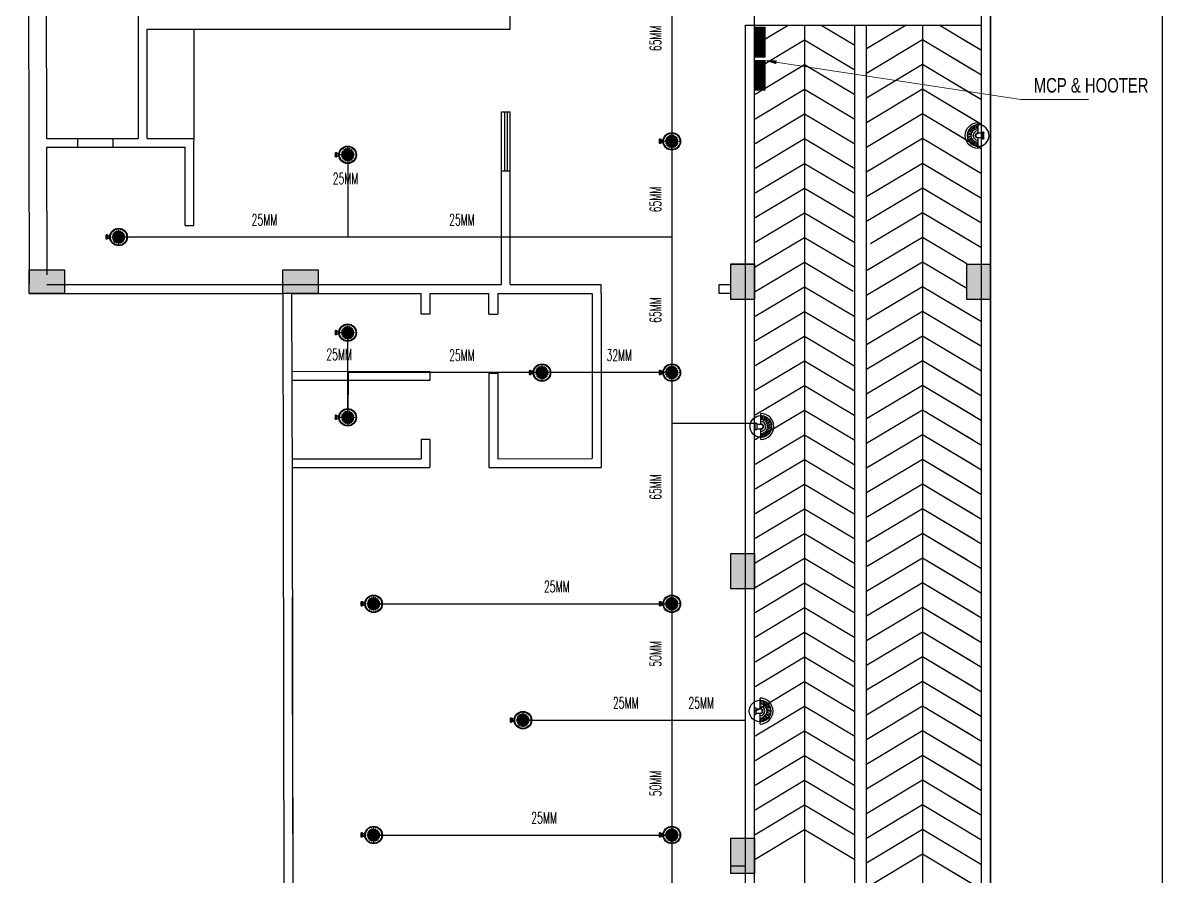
# Model space of a CAD drawing. Header units: inches. Extents: x 1162 to 4924, y 863 to 3182.
# Drawn here: x 3627 to 4206, y 1288 to 1722 of the extents above; entities that cross this region are included whole.
import ezdxf

# ---------------------------------------------------------------- set-up
doc = ezdxf.new("R2010")
doc.units = ezdxf.units.IN
doc.header["$MEASUREMENT"] = 0
doc.linetypes.add('CENTER', pattern=[2, 1.25, -0.25, 0.25, -0.25])
for name, color, linetype in [('01-MF-Aparment-gr$0$SPRN-CLHD-TYP3', 160, 'Continuous'), ('6', 7, 'Continuous'), ('DIM', 5, 'Continuous'), ('FATTN', 241, 'Continuous'), ('FITTING-FF-VISION', 1, 'Continuous'), ('SPR-3', 2, 'Continuous')]:
    doc.layers.add(name, color=color, linetype=linetype)
doc.layers.add('FIRE PIPE 100 MM', color=10, linetype='Continuous', lineweight=30)
doc.layers.add('FIRE PIPE 32 MM', color=10, linetype='Continuous', lineweight=20)
doc.styles.add('Style-Arial', font='times.ttf')
doc.styles.add('style3', font='swisscl.ttf', dxfattribs={"height": 18})
doc.styles.add('TXT2', font='romans.shx', dxfattribs={"width": 0.75, "height": 200})
doc.dimstyles.new('MUKESH', dxfattribs={"dimtxt": 9, "dimasz": 6, "dimexe": 1, "dimexo": 1, "dimgap": 0.5, "dimtad": 0, "dimdec": 1, "dimzin": 0, "dimdsep": 46, "dimlunit": 4, "dimtxsty": 'Style-Arial', "dimblk": 'ARCHTICK', "dimcen": 0.09, "dimclrd": 256, "dimclre": 256, "dimclrt": 256, "dimadec": 1, "dimazin": 0, "dimtfac": 1, "dimtdec": 1, "dimtofl": 0, "dimtmove": 0, "dimatfit": 3, "dimfxl": 1, "dimtolj": 1, "dimtzin": 0, "dimlwd": -1, "dimlwe": 0, "dimarcsym": 0})
pattern_1 = [(315, (328963.20896, -1043814.6773), (0.088388347648, 0.088388347648), [])]

# ---------------------------------------------------------------- blocks, each defined once
blk = doc.blocks.new('GR')
at = {"lineweight": -2, "ltscale": 0.5}
h = blk.add_hatch(color=6, dxfattribs=at)
h.dxf.hatch_style = 1
h.paths.add_polyline_path([(-1050497.77, -333845.79), (-1050497.77, -333863.79), (-1050509.77, -333863.79), (-1050509.77, -333845.79)])
h = blk.add_hatch(color=6, dxfattribs=at)
h.dxf.hatch_style = 1
h.paths.add_polyline_path([(-1050377.77, -333845.81), (-1050377.77, -333863.81), (-1050389.77, -333863.81), (-1050389.77, -333845.81)])
h = blk.add_hatch(color=6, dxfattribs=at)
h.dxf.hatch_style = 1
h.paths.add_polyline_path([(-1050866.6, -333848.8), (-1050848.6, -333848.8), (-1050848.6, -333860.8), (-1050866.6, -333860.8)])
h = blk.add_hatch(color=6, dxfattribs=at)
h.dxf.hatch_style = 1
h.paths.add_polyline_path([(-1050737.6, -333848.79), (-1050719.6, -333848.79), (-1050719.6, -333860.79), (-1050737.6, -333860.79)])
at = {"color": 6, "lineweight": -2, "ltscale": 0.5, "elevation": -0.01}
for points in [[(-1050497.77, -333845.79), (-1050497.77, -333863.79), (-1050509.77, -333863.79), (-1050509.77, -333845.79)], [(-1050377.77, -333845.81), (-1050377.77, -333863.81), (-1050389.77, -333863.81), (-1050389.77, -333845.81)], [(-1050866.6, -333848.8), (-1050848.6, -333848.8), (-1050848.6, -333860.8), (-1050866.6, -333860.8)], [(-1050737.6, -333848.79), (-1050719.6, -333848.79), (-1050719.6, -333860.79), (-1050737.6, -333860.79)]]:
    blk.add_lwpolyline(points, close=True, dxfattribs=at)
blk = doc.blocks.new('WEWEQEWEE')
at = {"layer": 'FATTN', "color": 1}
for p, q in [((-232117, 57486, 0), (-232120, 57480, 0)), ((-232120, 57475, 0), (-232120, 57480, 0)), ((-232120, 57480, 0), (-232110, 57480, 0)), ((-232120, 57475, 0), (-232120, 57470, 0)), ((-232117, 57464, 0), (-232120, 57470, 0)), ((-232110, 57470, 0), (-232120, 57470, 0)), ((-232076, 57486, 0), (-232117, 57486, 0)), ((-232117, 57464, 0), (-232076, 57464, 0)), ((-232110, 57486, 0), (-232110, 57464, 0)), ((-232110, 57483, 0), (-232105, 57483, 0)), ((-232110, 57467, 0), (-232105, 57467, 0)), ((-232105, 57486, 0), (-232105, 57464, 0)), ((-232088, 57486, 0), (-232088, 57464, 0)), ((-232083, 57483, 0), (-232088, 57483, 0)), ((-232083, 57467, 0), (-232088, 57467, 0)), ((-232083, 57486, 0), (-232083, 57464, 0)), ((-232074, 57480, 0), (-232083, 57480, 0)), ((-232083, 57470, 0), (-232074, 57470, 0)), ((-232076, 57486, 0), (-232074, 57480, 0)), ((-232076, 57464, 0), (-232074, 57470, 0)), ((-232074, 57475, 0), (-232074, 57480, 0)), ((-232074, 57475, 0), (-232074, 57470, 0))]:
    blk.add_line(p, q, dxfattribs=at)
at = {"layer": 'FATTN', "color": 8, "linetype": 'CENTER'}
for p, q in [((-232111, 57480, 0), (-232111, 57480, 0)), ((-232111, 57470, 0), (-232111, 57480, 0)), ((-232111, 57470, 0), (-232111, 57470, 0)), ((-232110, 57478, 0), (-232110, 57472, 0)), ((-232105, 57477, 0), (-232088, 57477, 0)), ((-232105, 57477, 0), (-232088, 57477, 0)), ((-232105, 57473, 0), (-232088, 57473, 0)), ((-232105, 57473, 0), (-232088, 57473, 0)), ((-232093, 57473, 0), (-232093, 57477, 0)), ((-232093, 57475, 0), (-232092, 57477, 0)), ((-232092, 57473, 0), (-232091, 57477, 0)), ((-232091, 57473, 0), (-232090, 57477, 0)), ((-232090, 57473, 0), (-232089, 57477, 0)), ((-232089, 57473, 0), (-232088, 57475, 0)), ((-232080, 57479, 0), (-232083, 57479, 0)), ((-232083, 57478, 0), (-232083, 57477, 0)), ((-232083, 57477, 0), (-232083, 57473, 0)), ((-232080, 57477, 0), (-232083, 57477, 0)), ((-232080, 57473, 0), (-232083, 57473, 0)), ((-232083, 57473, 0), (-232083, 57472, 0)), ((-232083, 57471, 0), (-232080, 57471, 0)), ((-232080, 57472, 0), (-232080, 57478, 0)), ((-232080, 57473, 0), (-232079, 57477, 0)), ((-232080, 57477, 0), (-232076, 57477, 0)), ((-232080, 57477, 0), (-232075, 57477, 0)), ((-232080, 57473, 0), (-232075, 57473, 0)), ((-232080, 57473, 0), (-232076, 57473, 0)), ((-232079, 57473, 0), (-232078, 57477, 0)), ((-232077, 57473, 0), (-232077, 57477, 0)), ((-232076, 57477, 0), (-232076, 57473, 0)), ((-232075, 57477, 0), (-232076, 57477, 0)), ((-232076, 57473, 0), (-232076, 57475, 0)), ((-232076, 57473, 0), (-232075, 57473, 0)), ((-232075, 57473, 0), (-232075, 57477, 0))]:
    blk.add_line(p, q, dxfattribs=at)
for centre, radius, start, end in [((-232106, 57475, 0), 7.42, 141.555, 218.4448), ((-232110, 57478, 0), 0.192, 179.9999, 269.9999), ((-232110, 57472, 0), 0.192, 89.9999, 179.9999), ((-232105, 57477, 0), 0.942, 359.9999, 89.9999), ((-232105, 57473, 0), 0.942, 269.9999, 359.9999), ((-232088, 57477, 0), 0.942, 89.9999, 179.9999), ((-232088, 57473, 0), 0.942, 179.9999, 269.9999), ((-232082, 57478, 0), 1.37, 138.7698, 221.2301), ((-232075, 57475, 0), 7.71, 162.9384, 197.0615), ((-232082, 57472, 0), 1.37, 138.7698, 221.2301), ((-232081, 57478, 0), 1.37, 318.7698, 41.2301), ((-232087, 57475, 0), 7.71, 342.9384, 17.0615), ((-232081, 57472, 0), 1.37, 318.7698, 41.2301)]:
    blk.add_arc(centre, radius, start, end, dxfattribs=at)
blk = doc.blocks.new('rerrtrrttrrrte')
at = {"layer": 'FITTING-FF-VISION', "ltscale": 5}
h = blk.add_hatch(color=2, dxfattribs=at)
edge = h.paths.add_edge_path()
edge.add_line((-57394, 147360), (-57375, 147365))
edge.add_ellipse((-57444, 147348), major_axis=(-50.2, 50.2), ratio=1, start_angle=238.3066, end_angle=247.6934)
edge.add_line((-57379, 147376), (-57397, 147368))
edge.add_ellipse((-57444, 147348), major_axis=(-36.3, 36.3), ratio=1, start_angle=247.6934, end_angle=256.3066)
edge.add_line((-57400, 147375), (-57383, 147385))
edge.add_ellipse((-57444, 147348), major_axis=(-50.2, 50.2), ratio=1, start_angle=256.3066, end_angle=265.6934)
edge.add_line((-57390, 147395), (-57405, 147382))
edge.add_ellipse((-57444, 147348), major_axis=(-36.3, 36.3), ratio=1, start_angle=265.6934, end_angle=274.3066)
edge.add_line((-57411, 147387), (-57398, 147402))
edge.add_ellipse((-57444, 147348), major_axis=(50.2, 50.2), ratio=1, start_angle=4.3066, end_angle=13.6934)
edge.add_line((-57407, 147409), (-57417, 147392))
edge.add_ellipse((-57444, 147348), major_axis=(36.3, 36.3), ratio=1, start_angle=13.6934, end_angle=22.3066)
edge.add_line((-57424, 147396), (-57417, 147414))
edge.add_ellipse((-57444, 147348), major_axis=(-50.2, 50.2), ratio=1, start_angle=-67.6934, end_angle=-58.3066)
edge.add_line((-57428, 147417), (-57432, 147398))
edge.add_ellipse((-57444, 147348), major_axis=(36.3, 36.3), ratio=1, start_angle=31.6934, end_angle=40.3066)
edge.add_line((-57440, 147400), (-57438, 147419))
edge.add_ellipse((-57444, 147348), major_axis=(50.2, 50.2), ratio=1, start_angle=40.3066, end_angle=49.6934)
edge.add_line((-57450, 147419), (-57448, 147400))
edge.add_ellipse((-57444, 147348), major_axis=(-36.3, 36.3), ratio=1, start_angle=-40.3066, end_angle=-31.6934)
edge.add_line((-57456, 147398), (-57460, 147417))
edge.add_ellipse((-57444, 147348), major_axis=(50.2, 50.2), ratio=1, start_angle=58.3066, end_angle=67.6934)
edge.add_line((-57472, 147414), (-57464, 147396))
edge.add_ellipse((-57444, 147348), major_axis=(-36.3, 36.3), ratio=1, start_angle=-22.3066, end_angle=-13.6934)
edge.add_line((-57471, 147392), (-57481, 147409))
edge.add_ellipse((-57444, 147348), major_axis=(-50.2, 50.2), ratio=1, start_angle=-13.6934, end_angle=-4.3066)
edge.add_line((-57490, 147402), (-57478, 147387))
edge.add_ellipse((-57444, 147348), major_axis=(-36.3, 36.3), ratio=1, start_angle=-4.3066, end_angle=4.3066)
edge.add_line((-57483, 147382), (-57498, 147395))
edge.add_ellipse((-57444, 147348), major_axis=(-50.2, 50.2), ratio=1, start_angle=4.3066, end_angle=13.6934)
edge.add_line((-57505, 147385), (-57488, 147375))
edge.add_ellipse((-57444, 147348), major_axis=(-36.3, 36.3), ratio=1, start_angle=13.6934, end_angle=22.3066)
edge.add_line((-57491, 147368), (-57510, 147376))
edge.add_ellipse((-57444, 147348), major_axis=(-50.2, 50.2), ratio=1, start_angle=22.3066, end_angle=31.6934)
edge.add_line((-57513, 147365), (-57494, 147360))
edge.add_ellipse((-57444, 147348), major_axis=(36.3, 36.3), ratio=1, start_angle=121.6934, end_angle=130.3066)
edge.add_line((-57495, 147353), (-57515, 147354))
edge.add_ellipse((-57444, 147348), major_axis=(50.2, 50.2), ratio=1, start_angle=130.3066, end_angle=135)
edge.add_ellipse((-57444, 147348), major_axis=(50.2, 50.2), ratio=1, start_angle=135, end_angle=139.6934)
edge.add_line((-57515, 147343), (-57495, 147344))
edge.add_ellipse((-57444, 147348), major_axis=(-36.3, 36.3), ratio=1, start_angle=49.6934, end_angle=58.3066)
edge.add_line((-57494, 147337), (-57513, 147332))
edge.add_ellipse((-57444, 147348), major_axis=(50.2, 50.2), ratio=1, start_angle=148.3066, end_angle=157.6934)
edge.add_line((-57510, 147321), (-57491, 147329))
edge.add_ellipse((-57444, 147348), major_axis=(36.3, 36.3), ratio=1, start_angle=157.6934, end_angle=166.3066)
edge.add_line((-57488, 147322), (-57505, 147311))
edge.add_ellipse((-57444, 147348), major_axis=(50.2, 50.2), ratio=1, start_angle=166.3066, end_angle=175.6934)
edge.add_line((-57498, 147302), (-57483, 147315))
edge.add_ellipse((-57444, 147348), major_axis=(36.3, 36.3), ratio=1, start_angle=175.6934, end_angle=184.3066)
edge.add_line((-57478, 147309), (-57490, 147294))
edge.add_ellipse((-57444, 147348), major_axis=(50.2, 50.2), ratio=1, start_angle=184.3066, end_angle=193.6934)
edge.add_line((-57481, 147288), (-57471, 147305))
edge.add_ellipse((-57444, 147348), major_axis=(36.3, 36.3), ratio=1, start_angle=193.6934, end_angle=202.3066)
edge.add_line((-57464, 147301), (-57472, 147283))
edge.add_ellipse((-57444, 147348), major_axis=(-50.2, 50.2), ratio=1, start_angle=112.3066, end_angle=121.6934)
edge.add_line((-57460, 147279), (-57456, 147298))
edge.add_ellipse((-57444, 147348), major_axis=(36.3, 36.3), ratio=1, start_angle=211.6934, end_angle=220.3066)
edge.add_line((-57448, 147297), (-57450, 147278))
edge.add_ellipse((-57444, 147348), major_axis=(-50.2, 50.2), ratio=1, start_angle=130.3066, end_angle=139.6934)
edge.add_line((-57438, 147278), (-57440, 147297))
edge.add_ellipse((-57444, 147348), major_axis=(-36.3, 36.3), ratio=1, start_angle=139.6934, end_angle=148.3066)
edge.add_line((-57432, 147298), (-57428, 147279))
edge.add_ellipse((-57444, 147348), major_axis=(50.2, 50.2), ratio=1, start_angle=238.3066, end_angle=247.6934)
edge.add_line((-57417, 147283), (-57424, 147301))
edge.add_ellipse((-57444, 147348), major_axis=(36.3, 36.3), ratio=1, start_angle=247.6934, end_angle=256.3066)
edge.add_line((-57417, 147305), (-57407, 147288))
edge.add_ellipse((-57444, 147348), major_axis=(-50.2, 50.2), ratio=1, start_angle=166.3066, end_angle=175.6934)
edge.add_line((-57398, 147294), (-57411, 147309))
edge.add_ellipse((-57444, 147348), major_axis=(36.3, 36.3), ratio=1, start_angle=265.6934, end_angle=274.3066)
edge.add_line((-57405, 147315), (-57390, 147302))
edge.add_ellipse((-57444, 147348), major_axis=(50.2, 50.2), ratio=1, start_angle=274.3066, end_angle=283.6934)
edge.add_line((-57383, 147311), (-57400, 147322))
edge.add_ellipse((-57444, 147348), major_axis=(36.3, 36.3), ratio=1, start_angle=283.6934, end_angle=292.3066)
edge.add_line((-57397, 147329), (-57379, 147321))
edge.add_ellipse((-57444, 147348), major_axis=(50.2, 50.2), ratio=1, start_angle=292.3066, end_angle=301.6934)
edge.add_line((-57375, 147332), (-57394, 147337))
edge.add_ellipse((-57444, 147348), major_axis=(-36.3, 36.3), ratio=1, start_angle=211.6934, end_angle=220.3066)
edge.add_line((-57393, 147344), (-57373, 147343))
edge.add_ellipse((-57444, 147348), major_axis=(50.2, 50.2), ratio=1, start_angle=310.3066, end_angle=315.0016)
edge.add_ellipse((-57444, 147348), major_axis=(-50.2, 50.2), ratio=1, start_angle=225.0016, end_angle=229.6934)
edge.add_line((-57373, 147354), (-57393, 147353))
edge.add_ellipse((-57444, 147348), major_axis=(-36.3, 36.3), ratio=1, start_angle=229.6934, end_angle=238.3066)
at = {"layer": 'FITTING-FF-VISION', "color": 2}
for p, q in [((-57494, 147360), (-57513, 147365)), ((-57491, 147368), (-57510, 147376)), ((-57488, 147375), (-57505, 147385)), ((-57483, 147382), (-57498, 147395)), ((-57478, 147387), (-57490, 147402)), ((-57471, 147392), (-57481, 147409)), ((-57464, 147396), (-57472, 147414)), ((-57456, 147398), (-57460, 147417)), ((-57448, 147400), (-57450, 147419)), ((-57440, 147400), (-57438, 147419)), ((-57432, 147398), (-57428, 147417)), ((-57424, 147396), (-57417, 147414)), ((-57417, 147392), (-57407, 147409)), ((-57411, 147387), (-57398, 147402)), ((-57405, 147382), (-57390, 147395)), ((-57400, 147375), (-57383, 147385)), ((-57397, 147368), (-57379, 147376)), ((-57394, 147360), (-57375, 147365)), ((-57495, 147353), (-57515, 147354)), ((-57495, 147344), (-57515, 147343)), ((-57494, 147337), (-57513, 147332)), ((-57491, 147329), (-57510, 147321)), ((-57488, 147322), (-57505, 147311)), ((-57483, 147315), (-57498, 147302)), ((-57478, 147309), (-57490, 147294)), ((-57471, 147305), (-57481, 147288)), ((-57464, 147301), (-57472, 147283)), ((-57456, 147298), (-57460, 147279)), ((-57448, 147297), (-57450, 147278)), ((-57440, 147297), (-57438, 147278)), ((-57432, 147298), (-57428, 147279)), ((-57424, 147301), (-57417, 147283)), ((-57417, 147305), (-57407, 147288)), ((-57411, 147309), (-57398, 147294)), ((-57405, 147315), (-57390, 147302)), ((-57400, 147322), (-57383, 147311)), ((-57397, 147329), (-57379, 147321)), ((-57394, 147337), (-57375, 147332)), ((-57393, 147353), (-57373, 147354)), ((-57393, 147344), (-57373, 147343))]:
    blk.add_line(p, q, dxfattribs=at)
for radius, start, end in [(71, 157.3066, 166.6934), (71, 139.3066, 148.6934), (51.3, 148.6934, 157.3066), (51.3, 148.6934, 157.3066), (71, 121.3066, 130.6934), (51.3, 130.6934, 139.3066), (51.3, 130.6934, 139.3066), (71, 103.3066, 112.6934), (51.3, 112.6934, 121.3066), (51.3, 112.6934, 121.3066), (51.3, 94.6934, 103.3066), (51.3, 94.6934, 103.3066), (71, 85.3066, 94.6934), (51.3, 76.6934, 85.3066), (51.3, 76.6934, 85.3066), (71, 67.3066, 76.6934), (51.3, 58.6934, 67.3066), (51.3, 58.6934, 67.3066), (51.3, 40.6934, 49.3066), (51.3, 40.6934, 49.3066), (71, 49.3066, 58.6934), (51.3, 22.6934, 31.3066), (51.3, 22.6934, 31.3066), (71, 31.3066, 40.6934), (71, 13.3066, 22.6934), (71, 175.3066, 180), (71, 180, 184.6934), (71, 193.3066, 202.6934), (71, 211.3066, 220.6934), (51.3, 166.6934, 175.3066), (51.3, 166.6934, 175.3066), (51.3, 184.6934, 193.3066), (51.3, 184.6934, 193.3066), (51.3, 202.6934, 211.3066), (51.3, 202.6934, 211.3066), (71, 229.3066, 238.6934), (51.3, 220.6934, 229.3066), (51.3, 220.6934, 229.3066), (71, 247.3066, 256.6934), (51.3, 238.6934, 247.3066), (51.3, 238.6934, 247.3066), (51.3, 256.6934, 265.3066), (51.3, 256.6934, 265.3066), (71, 265.3066, 274.6934), (51.3, 274.6934, 283.3066), (51.3, 274.6934, 283.3066), (71, 283.3066, 292.6934), (51.3, 292.6934, 301.3066), (51.3, 292.6934, 301.3066), (51.3, 310.6934, 319.3066), (51.3, 310.6934, 319.3066), (71, 301.3066, 310.6934), (51.3, 328.6934, 337.3066), (51.3, 328.6934, 337.3066), (51.3, 4.6934, 13.3066), (51.3, 4.6934, 13.3066), (51.3, 346.6934, 355.3066), (51.3, 346.6934, 355.3066), (71, 319.3066, 328.6934), (71, 337.3066, 346.6934), (71, 0, 4.6934), (71, 355.3066, 0)]:
    blk.add_arc((-57444, 147348), radius, start, end, dxfattribs=at)
at = {"layer": 'SPR-3', "color": 1}
for p, q in [((-57544, 147363), (-57568, 147363)), ((-57544, 147333), (-57568, 147333))]:
    blk.add_line(p, q, dxfattribs=at)
at = {"layer": 'SPR-3', "color": 8, "linetype": 'CENTER'}
for p, q in [((-57444, 147450), (-57444, 147247)), ((-57343, 147348), (-57590, 147348))]:
    blk.add_line(p, q, dxfattribs=at)
at = {"layer": 'SPR-3', "color": 1}
for radius in [101, 94.3]:
    blk.add_circle((-57444, 147348), radius, dxfattribs=at)
blk.add_arc((-57455, 147348), 90.5, 170.4585, 189.536, dxfattribs=at)
at = {"layer": 'DIM', "color": 3, "rotation": 270}
blk.add_blockref('WEWEQEWEE', (-115054, -84748, 0), dxfattribs=at)
blk = doc.blocks.new('01-MF-Aparment-gr$0$SPTYPE3')
at = {"layer": 'FITTING-FF-VISION', "color": 5}
for p, q in [((1.25, 0.24), (1.25, 1.32)), ((1.25, -1.32), (1.25, -0.24))]:
    blk.add_line(p, q, dxfattribs=at)
at = {"layer": 'FITTING-FF-VISION', "color": 2}
for p, q in [((0.83, 0.23), (1.29, 0.23)), ((1.31, 0.79), (1.34, 1.09)), ((1.43, 0.77), (1.5, 1.07)), ((1.56, 0.73), (1.67, 1.01)), ((1.66, 0.68), (1.82, 0.94)), ((1.77, 0.6), (1.96, 0.83)), ((1.85, 0.52), (2.08, 0.71)), ((1.93, 0.41), (2.19, 0.57)), ((1.98, 0.31), (2.26, 0.42)), ((2.02, 0.18), (2.32, 0.25)), ((2.04, 0.06), (2.34, 0.09)), ((0.83, -0.23), (1.29, -0.23)), ((1.31, -0.79), (1.34, -1.09)), ((1.43, -0.77), (1.5, -1.07)), ((1.56, -0.73), (1.67, -1.01)), ((1.66, -0.68), (1.82, -0.94)), ((1.77, -0.6), (1.96, -0.83)), ((1.85, -0.52), (2.08, -0.71)), ((1.93, -0.41), (2.19, -0.57)), ((1.98, -0.31), (2.26, -0.42)), ((2.02, -0.18), (2.32, -0.25)), ((2.04, -0.06), (2.34, -0.09))]:
    blk.add_line(p, q, dxfattribs=at)
blk.add_lwpolyline([(0.8, -0.34), (0.71, -0.34, -0.414214), (0.68, -0.31), (0.68, 0.31, -0.414214), (0.71, 0.34), (0.8, 0.34, -0.414214), (0.83, 0.31), (0.83, -0.31, -0.414214)], format="xyb", close=True, dxfattribs=at)
at = {"layer": 'FITTING-FF-VISION', "color": 170}
blk.add_arc((1.25, 0), 1.32, 270, 90, dxfattribs=at)
at = {"layer": 'FITTING-FF-VISION', "color": 2}
for centre, radius, start, end in [((1.25, 0), 1.1, 270, 270), ((1.31, 0), 0.242, 248.7051, 111.2949), ((1.25, 0), 1.1, 85.3066, 90), ((1.25, 0), 0.711, 270, 90), ((1.25, 0), 0.499, 270, 90), ((1.25, 0), 0.229, 281.2259, 78.7741), ((1.25, 0), 0.792, 76.6934, 85.3066), ((1.25, 0), 0.792, 76.6934, 85.3066), ((1.25, 0), 1.1, 67.3066, 76.6934), ((1.25, 0), 0.792, 58.6934, 67.3066), ((1.25, 0), 0.792, 58.6934, 67.3066), ((1.25, 0), 0.792, 40.6934, 49.3066), ((1.25, 0), 0.792, 40.6934, 49.3066), ((1.25, 0), 1.1, 49.3066, 58.6934), ((1.25, 0), 0.792, 22.6934, 31.3066), ((1.25, 0), 0.792, 22.6934, 31.3066), ((1.25, 0), 0.792, 4.6934, 13.3066), ((1.25, 0), 0.792, 4.6934, 13.3066), ((1.25, 0), 1.1, 31.3066, 40.6934), ((1.25, 0), 1.1, 13.3066, 22.6934), ((1.25, 0), 1.1, 355.3066, 4.6934), ((1.25, 0), 1.1, 270, 274.6934), ((1.25, 0), 0.792, 274.6934, 283.3066), ((1.25, 0), 0.792, 274.6934, 283.3066), ((1.25, 0), 1.1, 283.3066, 292.6934), ((1.25, 0), 0.792, 292.6934, 301.3066), ((1.25, 0), 0.792, 292.6934, 301.3066), ((1.25, 0), 0.792, 310.6934, 319.3066), ((1.25, 0), 0.792, 310.6934, 319.3066), ((1.25, 0), 1.1, 301.3066, 310.6934), ((1.25, 0), 0.792, 328.6934, 337.3066), ((1.25, 0), 0.792, 328.6934, 337.3066), ((1.25, 0), 0.792, 346.6934, 355.3066), ((1.25, 0), 0.792, 346.6934, 355.3066), ((1.25, 0), 1.1, 319.3066, 328.6934), ((1.25, 0), 1.1, 337.3066, 346.6934)]:
    blk.add_arc(centre, radius, start, end, dxfattribs=at)
blk = doc.blocks.new('_ArchTick')
at = {"color": 0, "linetype": 'ByBlock', "const_width": 0.15}
blk.add_lwpolyline([(-0.5, -0.5), (0.5, 0.5)], dxfattribs=at)

msp = doc.modelspace()

# ---------------------------------------------------------------- hatches: boundary and pattern name
at = {"lineweight": -2, "ltscale": 0.5}
h = msp.add_hatch(color=6, dxfattribs=at)
h.dxf.hatch_style = 1
h.paths.add_polyline_path([(3998.54, 1599.06), (3998.54, 1581.06), (3986.54, 1581.06), (3986.54, 1599.06)])
h = msp.add_hatch(color=6, dxfattribs=at)
h.dxf.hatch_style = 1
h.paths.add_polyline_path([(3629.73, 1596.06), (3647.73, 1596.06), (3647.73, 1584.06), (3629.73, 1584.06)])
h = msp.add_hatch(color=6, dxfattribs=at)
h.dxf.hatch_style = 1
h.paths.add_polyline_path([(3998.54, 1451.81), (3998.54, 1433.81), (3986.54, 1433.81), (3986.54, 1451.81)])
h = msp.add_hatch(color=6, dxfattribs=at)
h.dxf.hatch_style = 1
h.paths.add_polyline_path([(3998.54, 1307.06), (3998.54, 1289.06), (3986.54, 1289.06), (3986.54, 1307.06)])
at = {"layer": 'FIRE PIPE 100 MM', "ltscale": 0.5}
h = msp.add_hatch(dxfattribs=at)
h.set_pattern_fill('ANSI31', color=3, angle=-90)
h.set_pattern_definition(pattern_1)
h.paths.add_polyline_path([(4003.85, 1706.42), (4003.85, 1719.46), (3998.54, 1719.46), (3998.54, 1706.42)])
h.paths.add_polyline_path([(4003.85, 1704.3), (4003.85, 1706.42), (3998.54, 1706.42), (3998.54, 1704.3)])
h = msp.add_hatch(dxfattribs=at)
h.set_pattern_fill('ANSI31', color=256, angle=-90)
h.set_pattern_definition(pattern_1)
h.paths.add_polyline_path([(4003.85, 1702.58), (3998.54, 1702.58), (3998.54, 1687.42), (4003.85, 1687.42)])

# ---------------------------------------------------------------- linework, layer by layer
at = {"lineweight": -2, "ltscale": 0.5}
for p, q in [((3626.54, 3131.06, 0), (3629.73, 1589.06, 0)), ((4118.54, 935.06, 0), (4118.54, 3114.06, 0)), ((4118.54, 2396.06, 0), (4118.54, 935.06, 0)), ((3874.39, 1718.43, 0), (3874.39, 1812.93, 0)), ((4114.04, 1115.42, 0), (4114.04, 1809.56, 0)), ((3998.54, 1133.54, 0), (3998.54, 1804.56, 0)), ((4114.04, 1119.93, 0), (4114.04, 1799.06, 0)), ((3638.35, 1790.43, 0), (3638.58, 1662.93, 0)), ((3685.22, 1790.43, 0), (3685.22, 1662.93, 0)), ((3689.72, 1718.43, 0), (3874.39, 1718.43, 0)), ((3689.72, 1662.93, 0), (3689.72, 1718.43, 0)), ((3713.72, 1662.93, 0), (3713.72, 1718.43, 0)), ((3994.04, 1133.54, 0), (3994.04, 1720.56, 0)), ((3994.04, 1720.56, 0), (3998.54, 1720.56, 0)), ((3713.54, 1618.56, 0), (3713.72, 1704.81, 0)), ((3869.88, 1676.43, 0), (3874.39, 1676.43, 0)), ((3869.89, 1588.56, 0), (3869.89, 1676.43, 0)), ((3869.89, 1676.43, 0), (3874.39, 1676.43, 0)), ((3869.89, 1676.43, 0), (3874.39, 1676.43, 0)), ((3869.89, 1676.43, 0), (3874.39, 1676.43, 0)), ((3871.39, 1676.43, 0), (3871.39, 1646.43, 0)), ((3872.89, 1676.43, 0), (3872.89, 1646.43, 0)), ((3874.39, 1588.56, 0), (3874.39, 1676.43, 0)), ((3638.58, 1662.93, 0), (3685.22, 1662.93, 0)), ((3654.53, 1658.43, 0), (3654.53, 1662.93, 0)), ((3672.53, 1658.43, 0), (3672.53, 1662.93, 0)), ((3689.72, 1662.93, 0), (3713.72, 1662.93, 0)), ((3638.58, 1658.43, 0), (3638.72, 1593.56, 0)), ((3638.58, 1658.43, 0), (3709.21, 1658.43, 0)), ((3709.04, 1618.56, 0), (3709.13, 1658.43, 0)), ((3869.89, 1646.43, 0), (3874.39, 1646.43, 0)), ((3709.04, 1618.56, 0), (3713.54, 1618.56, 0)), ((3638.72, 1588.56, 0), (3869.89, 1588.56, 0)), ((3874.39, 1588.56, 0), (3920.54, 1588.56, 0)), ((3920.54, 1584.06, 0), (3920.54, 1588.56, 0)), ((3920.54, 1588.56, 0), (3920.54, 1588.56, 0)), ((3980.54, 1584.06, 0), (3980.54, 1588.56, 0)), ((3980.54, 1588.56, 0), (3986.54, 1588.56, 0)), ((3629.73, 1584.06, 0), (3758.74, 1584.06, 0)), ((3758.74, 1584.06, 0), (3759.86, 964.05, 0)), ((3758.74, 1584.06, 0), (3759.86, 964.05, 0)), ((3763.24, 1584.06, 0), (3829.04, 1584.06, 0)), ((3763.24, 1584.06, 0), (3763.43, 1486.47, 0)), ((3829.04, 1573.48, 0), (3829.04, 1584.06, 0)), ((3833.54, 1584.06, 0), (3863.54, 1584.06, 0)), ((3833.54, 1584.06, 0), (3833.54, 1573.48, 0)), ((3863.54, 1573.48, 0), (3863.54, 1584.06, 0)), ((3868.04, 1584.06, 0), (3916.04, 1584.06, 0)), ((3868.04, 1584.06, 0), (3868.04, 1573.48, 0)), ((3916.04, 1584.06, 0), (3916.04, 1500.06, 0)), ((3920.54, 1584.06, 0), (3920.54, 1495.56, 0)), ((3986.54, 1584.06, 0), (3980.54, 1584.06, 0)), ((3833.54, 1573.48, 0), (3829.04, 1573.48, 0)), ((3863.54, 1573.48, 0), (3868.04, 1573.48, 0)), ((3833.54, 1544.31, 0), (3763.31, 1544.27, 0)), ((3833.54, 1544.31, 0), (3833.55, 1539.81, 0)), ((3863.54, 1543.48, 0), (3863.54, 1495.53, 0)), ((3863.54, 1543.48, 0), (3868.04, 1543.48, 0)), ((3868.04, 1543.48, 0), (3868.04, 1500.04, 0)), ((3833.55, 1539.81, 0), (3763.32, 1539.77, 0)), ((3829.04, 1509.81, 0), (3829.04, 1500.02, 0)), ((3833.56, 1509.81, 0), (3829.04, 1509.81, 0)), ((3833.54, 1509.81, 0), (3833.54, 1495.52, 0)), ((3763.39, 1499.99, 0), (3829.04, 1500.02, 0)), ((3763.4, 1495.49, 0), (3833.54, 1495.52, 0)), ((3863.54, 1495.53, 0), (3920.54, 1495.56, 0)), ((3868.04, 1500.04, 0), (3916.04, 1500.06, 0)), ((3763.43, 1486.47, 0), (3764.02, 1148.98, 0)), ((3763.44, 1481.97, 0), (3763.54, 1434.22, 0)), ((3763.55, 1429.72, 0), (3763.76, 1309.47, 0)), ((3763.5, 1401.06, 0), (3763.6, 1401.06, 0)), ((3986.54, 1292.97, 0), (3994.04, 1292.97, 0))]:
    msp.add_line(p, q, dxfattribs=at)
at = {"color": 5, "lineweight": -2, "ltscale": 0.5}
for p, q in [((3998.54, 1720.56, 0), (4055.55, 1720.56, 0)), ((4055.55, 1156.3, 0), (4055.55, 1720.56, 0)), ((4075.66, 1720.56, 0), (4055.55, 1708.55, 0)), ((4084.03, 1720.56, 0), (4084.03, 1173.33, 0)), ((4109.93, 1710.1, 0), (4092.41, 1720.56, 0)), ((4114.05, 1707.63, 0), (4092.41, 1720.56, 0)), ((4084.03, 1713.02, 0), (4055.55, 1695.99, 0)), ((4109.93, 1697.55, 0), (4084.03, 1713.02, 0)), ((4114.05, 1695.08, 0), (4084.03, 1713.02, 0)), ((4084.03, 1700.47, 0), (4055.55, 1683.44, 0)), ((4109.93, 1684.99, 0), (4084.03, 1700.47, 0)), ((4114.05, 1682.53, 0), (4084.03, 1700.47, 0)), ((4084.03, 1687.92, 0), (4055.55, 1670.89, 0)), ((4109.93, 1672.44, 0), (4084.03, 1687.92, 0)), ((4114.05, 1669.98, 0), (4084.03, 1687.92, 0)), ((4084.03, 1675.37, 0), (4055.55, 1658.34, 0)), ((4109.93, 1659.89, 0), (4084.03, 1675.37, 0)), ((4114.05, 1657.43, 0), (4084.03, 1675.37, 0)), ((4084.03, 1662.82, 0), (4055.55, 1645.79, 0)), ((4109.93, 1647.34, 0), (4084.03, 1662.82, 0)), ((4114.05, 1644.88, 0), (4084.03, 1662.82, 0)), ((4084.03, 1650.26, 0), (4055.55, 1633.24, 0)), ((4109.93, 1634.79, 0), (4084.03, 1650.26, 0)), ((4114.05, 1632.33, 0), (4084.03, 1650.26, 0)), ((4084.03, 1637.71, 0), (4055.55, 1620.69, 0)), ((4109.93, 1622.24, 0), (4084.03, 1637.71, 0)), ((4114.05, 1619.78, 0), (4084.03, 1637.71, 0)), ((4084.03, 1625.16, 0), (4057.51, 1609.31, 0)), ((4109.93, 1609.69, 0), (4084.03, 1625.16, 0)), ((4114.05, 1607.23, 0), (4084.03, 1625.16, 0)), ((4084.03, 1612.61, 0), (4055.55, 1595.59, 0)), ((4106.55, 1599.16, 0), (4084.03, 1612.61, 0)), ((4084.03, 1600.06, 0), (4055.55, 1583.04, 0)), ((4106.55, 1586.61, 0), (4084.03, 1600.06, 0)), ((4084.03, 1587.51, 0), (4055.55, 1570.48, 0)), ((4109.93, 1572.04, 0), (4084.03, 1587.51, 0)), ((4114.05, 1569.57, 0), (4084.03, 1587.51, 0)), ((4084.03, 1574.96, 0), (4055.55, 1557.93, 0)), ((4109.93, 1559.48, 0), (4084.03, 1574.96, 0)), ((4114.05, 1557.02, 0), (4084.03, 1574.96, 0)), ((4084.03, 1562.41, 0), (4055.55, 1545.38, 0)), ((4109.93, 1546.93, 0), (4084.03, 1562.41, 0)), ((4114.05, 1544.47, 0), (4084.03, 1562.41, 0)), ((4084.03, 1549.86, 0), (4055.55, 1532.83, 0)), ((4109.93, 1534.38, 0), (4084.03, 1549.86, 0)), ((4114.05, 1531.92, 0), (4084.03, 1549.86, 0)), ((4084.03, 1537.31, 0), (4055.55, 1520.28, 0)), ((4109.93, 1521.83, 0), (4084.03, 1537.31, 0)), ((4114.05, 1519.37, 0), (4084.03, 1537.31, 0)), ((4084.03, 1524.75, 0), (4055.55, 1507.73, 0)), ((4109.93, 1509.28, 0), (4084.03, 1524.75, 0)), ((4114.05, 1506.82, 0), (4084.03, 1524.75, 0)), ((4084.03, 1512.2, 0), (4055.55, 1495.18, 0)), ((4109.93, 1496.73, 0), (4084.03, 1512.2, 0)), ((4114.05, 1494.27, 0), (4084.03, 1512.2, 0)), ((4084.03, 1499.65, 0), (4055.55, 1482.63, 0)), ((4109.93, 1484.18, 0), (4084.03, 1499.65, 0)), ((4114.05, 1481.72, 0), (4084.03, 1499.65, 0)), ((4084.03, 1487.1, 0), (4055.55, 1470.08, 0)), ((4109.93, 1471.63, 0), (4084.03, 1487.1, 0)), ((4114.05, 1469.16, 0), (4084.03, 1487.1, 0)), ((4084.03, 1474.55, 0), (4055.55, 1457.52, 0)), ((4109.93, 1459.08, 0), (4084.03, 1474.55, 0)), ((4114.05, 1456.61, 0), (4084.03, 1474.55, 0)), ((4084.03, 1462, 0), (4055.55, 1444.97, 0)), ((4106.54, 1448.55, 0), (4084.03, 1462, 0)), ((4114.05, 1444.06, 0), (4084.03, 1462, 0)), ((4084.03, 1449.45, 0), (4055.55, 1432.42, 0)), ((4106.54, 1436, 0), (4084.03, 1449.45, 0)), ((4114.05, 1431.51, 0), (4084.03, 1449.45, 0)), ((4084.03, 1436.9, 0), (4055.55, 1419.87, 0)), ((4109.93, 1421.42, 0), (4084.03, 1436.9, 0)), ((4114.05, 1418.96, 0), (4084.03, 1436.9, 0)), ((4084.03, 1424.35, 0), (4055.55, 1407.32, 0)), ((4109.93, 1408.87, 0), (4084.03, 1424.35, 0)), ((4114.05, 1406.41, 0), (4084.03, 1424.35, 0)), ((4084.03, 1411.8, 0), (4055.55, 1394.77, 0)), ((4109.93, 1396.32, 0), (4084.03, 1411.8, 0)), ((4114.05, 1393.86, 0), (4084.03, 1411.8, 0)), ((4084.03, 1399.24, 0), (4055.55, 1382.22, 0)), ((4109.93, 1383.77, 0), (4084.03, 1399.24, 0)), ((4114.05, 1381.31, 0), (4084.03, 1399.24, 0)), ((4084.03, 1386.69, 0), (4055.55, 1369.67, 0)), ((4109.93, 1371.22, 0), (4084.03, 1386.69, 0)), ((4114.05, 1368.76, 0), (4084.03, 1386.69, 0)), ((4084.03, 1374.14, 0), (4055.55, 1357.12, 0)), ((4109.93, 1358.67, 0), (4084.03, 1374.14, 0)), ((4114.05, 1356.2, 0), (4084.03, 1374.14, 0)), ((4084.03, 1361.59, 0), (4055.55, 1344.57, 0)), ((4109.93, 1346.12, 0), (4084.03, 1361.59, 0)), ((4114.05, 1343.65, 0), (4084.03, 1361.59, 0)), ((4084.03, 1349.04, 0), (4055.55, 1332.01, 0)), ((4109.93, 1333.57, 0), (4084.03, 1349.04, 0)), ((4114.05, 1331.1, 0), (4084.03, 1349.04, 0)), ((4084.03, 1336.49, 0), (4055.55, 1319.46, 0)), ((4109.93, 1321.01, 0), (4084.03, 1336.49, 0)), ((4114.05, 1318.55, 0), (4084.03, 1336.49, 0)), ((4084.03, 1323.94, 0), (4055.55, 1306.91, 0)), ((4109.76, 1308.56, 0), (4084.03, 1323.94, 0)), ((4114.05, 1306, 0), (4084.03, 1323.94, 0)), ((4084.03, 1311.39, 0), (4055.55, 1294.36, 0)), ((4106.35, 1298.05, 0), (4084.03, 1311.39, 0)), ((4114.05, 1293.45, 0), (4084.03, 1311.39, 0)), ((4084.03, 1298.84, 0), (4055.55, 1281.81, 0)), ((4109.93, 1283.36, 0), (4084.03, 1298.84, 0)), ((4114.05, 1280.9, 0), (4084.03, 1298.84, 0))]:
    msp.add_line(p, q, dxfattribs=at)
at = {"color": 1, "lineweight": -2, "ltscale": 0.5}
for p, q in [((3998.95, 1710.57, 0), (4015.68, 1720.56, 0)), ((4024.06, 1720.56, 0), (4024.06, 1173.33, 0)), ((4032.43, 1720.56, 0), (4049.54, 1710.34, 0)), ((4049.55, 1158.09, 0), (4049.55, 1720.56, 0)), ((3998.95, 1698.02, 0), (4024.06, 1713.02, 0)), ((4024.06, 1713.02, 0), (4049.54, 1697.79, 0)), ((3998.95, 1685.47, 0), (4024.06, 1700.47, 0)), ((4024.06, 1700.47, 0), (4049.54, 1685.24, 0)), ((3998.95, 1672.92, 0), (4024.06, 1687.92, 0)), ((4024.06, 1687.92, 0), (4049.54, 1672.69, 0)), ((3998.95, 1660.36, 0), (4024.06, 1675.37, 0)), ((4024.06, 1675.37, 0), (4049.54, 1660.14, 0)), ((3998.95, 1647.81, 0), (4024.06, 1662.82, 0)), ((4024.06, 1662.82, 0), (4049.54, 1647.59, 0)), ((3998.95, 1635.26, 0), (4024.06, 1650.26, 0)), ((4024.06, 1650.26, 0), (4049.54, 1635.03, 0)), ((3998.95, 1622.71, 0), (4024.06, 1637.71, 0)), ((4024.06, 1637.71, 0), (4049.54, 1622.48, 0)), ((3998.95, 1610.16, 0), (4024.06, 1625.16, 0)), ((4024.06, 1625.16, 0), (4049.54, 1609.93, 0)), ((3998.95, 1597.61, 0), (4024.06, 1612.61, 0)), ((4024.06, 1612.61, 0), (4049.54, 1597.38, 0)), ((3998.95, 1585.06, 0), (4024.06, 1600.06, 0)), ((4024.06, 1600.06, 0), (4048.74, 1585.31, 0)), ((3998.95, 1572.51, 0), (4024.06, 1587.51, 0)), ((4024.06, 1587.51, 0), (4049.54, 1572.28, 0)), ((3998.95, 1559.96, 0), (4024.06, 1574.96, 0)), ((4024.06, 1574.96, 0), (4049.54, 1559.73, 0)), ((3998.95, 1547.41, 0), (4024.06, 1562.41, 0)), ((4024.06, 1562.41, 0), (4049.54, 1547.18, 0)), ((3998.95, 1534.85, 0), (4024.06, 1549.86, 0)), ((4024.06, 1549.86, 0), (4049.54, 1534.63, 0)), ((3998.95, 1522.3, 0), (4024.06, 1537.31, 0)), ((4024.06, 1537.31, 0), (4049.54, 1522.08, 0)), ((3998.95, 1509.75, 0), (4024.06, 1524.75, 0)), ((4024.06, 1524.75, 0), (4049.54, 1509.52, 0)), ((3998.95, 1497.2, 0), (4024.06, 1512.2, 0)), ((4024.06, 1512.2, 0), (4049.54, 1496.97, 0)), ((3998.95, 1484.65, 0), (4024.06, 1499.65, 0)), ((4024.06, 1499.65, 0), (4049.54, 1484.42, 0)), ((3998.95, 1472.1, 0), (4024.06, 1487.1, 0)), ((4024.06, 1487.1, 0), (4049.54, 1471.87, 0)), ((3998.95, 1459.55, 0), (4024.06, 1474.55, 0)), ((4024.06, 1474.55, 0), (4049.54, 1459.32, 0)), ((3998.95, 1447, 0), (4024.06, 1462, 0)), ((4024.06, 1462, 0), (4049.54, 1446.77, 0)), ((3998.95, 1434.45, 0), (4024.06, 1449.45, 0)), ((4024.06, 1449.45, 0), (4049.54, 1434.22, 0)), ((3998.95, 1421.89, 0), (4024.06, 1436.9, 0)), ((4024.06, 1436.9, 0), (4049.54, 1421.67, 0)), ((3998.95, 1409.34, 0), (4024.06, 1424.35, 0)), ((4024.06, 1424.35, 0), (4049.54, 1409.12, 0)), ((3998.95, 1396.79, 0), (4024.06, 1411.8, 0)), ((4024.06, 1411.8, 0), (4049.54, 1396.57, 0)), ((3998.95, 1384.24, 0), (4024.06, 1399.24, 0)), ((4024.06, 1399.24, 0), (4049.54, 1384.01, 0)), ((3998.95, 1371.69, 0), (4024.06, 1386.69, 0)), ((4024.06, 1386.69, 0), (4049.54, 1371.46, 0)), ((3998.95, 1359.14, 0), (4024.06, 1374.14, 0)), ((4024.06, 1374.14, 0), (4049.54, 1358.91, 0)), ((3998.95, 1346.59, 0), (4024.06, 1361.59, 0)), ((4024.06, 1361.59, 0), (4049.54, 1346.36, 0)), ((3998.95, 1334.04, 0), (4024.06, 1349.04, 0)), ((4024.06, 1349.04, 0), (4049.54, 1333.81, 0)), ((3998.95, 1321.49, 0), (4024.06, 1336.49, 0)), ((4024.06, 1336.49, 0), (4049.54, 1321.26, 0)), ((3998.95, 1308.94, 0), (4024.06, 1323.94, 0)), ((4024.06, 1323.94, 0), (4049.54, 1308.71, 0)), ((3998.95, 1296.38, 0), (4024.06, 1311.39, 0)), ((4024.06, 1311.39, 0), (4049.54, 1296.16, 0))]:
    msp.add_line(p, q, dxfattribs=at)
at = {"color": 5, "lineweight": -2, "ltscale": 0.5, "elevation": 0}
msp.add_lwpolyline([(4055.55, 1720.56), (4114.04, 1720.56)], dxfattribs=at)
at = {"color": 6, "lineweight": -2, "ltscale": 0.5, "elevation": 0}
for points in [[(3998.54, 1599.06), (3998.54, 1581.06), (3986.54, 1581.06), (3986.54, 1599.06)], [(3629.73, 1596.06), (3647.73, 1596.06), (3647.73, 1584.06), (3629.73, 1584.06)], [(3998.54, 1451.81), (3998.54, 1433.81), (3986.54, 1433.81), (3986.54, 1451.81)], [(3998.54, 1307.06), (3998.54, 1289.06), (3986.54, 1289.06), (3986.54, 1307.06)]]:
    msp.add_lwpolyline(points, close=True, dxfattribs=at)
at = {"layer": '6', "color": 6, "lineweight": -2, "ltscale": 0.5}
msp.add_line((4205.89, 3181.71), (4205.89, 863.46), dxfattribs=at)
at = {"layer": 'FIRE PIPE 100 MM', "ltscale": 0.5}
for p, q in [((3956.54, 2221.45, 0), (3956.54, 1191.03, 0)), ((3791.74, 1654.62, 0), (3791.74, 1612.78, 0)), ((3956.54, 1612.78, 0), (3675.25, 1612.78, 0)), ((3791.74, 1521.06, 0), (3791.74, 1564.13, 0)), ((3792.01, 1543.83, 0), (3791.74, 1521.06, 0)), ((3890.52, 1543.83, 0), (3792.01, 1543.83, 0)), ((3956.54, 1543.83, 0), (3890.52, 1543.83, 0)), ((3999.13, 1517.97, 0), (3956.54, 1517.97, 0)), ((3804.9, 1426.23, 0), (3956.54, 1426.23, 0)), ((3880.84, 1367.07, 0), (3994.04, 1367.07, 0)), ((3804.9, 1308.63, 0), (3956.54, 1308.63, 0))]:
    msp.add_line(p, q, dxfattribs=at)
at = {"layer": 'FIRE PIPE 100 MM', "ltscale": 0.5, "elevation": 0}
for points in [[(3998.54, 1704.3), (3998.54, 1719.46), (4003.85, 1719.46), (4003.85, 1704.3)], [(3998.54, 1687.42), (3998.54, 1702.58), (4003.85, 1702.58), (4003.85, 1687.42)]]:
    msp.add_lwpolyline(points, close=True, dxfattribs=at)

# ---------------------------------------------------------------- block references
at = {"color": 5, "lineweight": -2}
msp.add_blockref('GR', (1054496.32, 335444.86, 0.01), dxfattribs=at)
at = {"layer": '01-MF-Aparment-gr$0$SPRN-CLHD-TYP3', "yscale": 4.9965422081055, "zscale": 4.99654216045476}
for p, xscale, rotation in [((4118.59, 1664.41, 0), -4.99654216045476, 359.9999997268592), ((3995.56, 1516.44, 0), 4.99654216045476, 2.731408313e-07), ((3995.16, 1371.69, 0), 4.99654216045476, 2.731408313e-07)]:
    msp.add_blockref('01-MF-Aparment-gr$0$SPTYPE3', p, dxfattribs=dict(at, xscale=xscale, rotation=rotation))
at = {"layer": 'DIM', "color": 3, "xscale": 0.0442292488591647, "yscale": 0.0442292488591647, "zscale": 0.0442292488591647}
for p in [(6497.25, -4855.67, 0), (6332.45, -4862.49, 0), (6215.96, -4904.32, 0), (6332.45, -4952.98, 0), (6431.24, -4973.27, 0), (6497.25, -4973.27, 0), (6332.45, -4996.04, 0), (6345.61, -5090.87, 0), (6497.25, -5090.87, 0), (6421.55, -5150.04, 0), (6345.61, -5208.47, 0), (6497.25, -5208.47, 0)]:
    msp.add_blockref('rerrtrrttrrrte', p, dxfattribs=at)

# ---------------------------------------------------------------- texts
at = {"layer": 'FIRE PIPE 100 MM', "ltscale": 0.5, "extrusion": (-0.001905, 3.71015e-14, 0.999998), "style": 'TXT2', "width": 0.6}
for s, p in [('65MM', (3951.13, 1707.33, -7.52)), ('65MM', (3951.13, 1625.33, -7.52)), ('65MM', (3951.13, 1569.09, -7.52)), ('65MM', (3951.13, 1479.12, -7.52)), ('50MM', (3951.13, 1394.22, -7.52)), ('50MM', (3951.13, 1328.34, -7.52))]:
    msp.add_text(s, height=5.749, rotation=89.99952, dxfattribs=at).set_placement(p)
at = {"layer": 'FIRE PIPE 100 MM', "ltscale": 0.5, "style": 'style3'}
msp.add_text('MCP & HOOTER', height=7.369, dxfattribs=at).set_placement((4140.58, 1686.27, 0))
at = {"layer": 'FIRE PIPE 100 MM', "ltscale": 0.5, "extrusion": (3.71014e-14, 0.001905, 0.999998), "style": 'TXT2', "width": 0.6}
for s, p in [('25MM', (3784.15, 1639.62, 3.13)), ('25MM', (3742.88, 1618.71, 3.09)), ('25MM', (3843.35, 1618.71, 3.09)), ('25MM', (3780.89, 1550.21, 2.96)), ('25MM', (3843.35, 1549.76, 2.96)), ('32MM', (3923.35, 1549.76, 2.96)), ('25MM', (3891.53, 1432.16, 2.74)), ('25MM', (3926.6, 1372.99, 2.62)), ('25MM', (3964.98, 1372.99, 2.62)), ('25MM', (3885.09, 1314.56, 2.51))]:
    msp.add_text(s, height=5.749, rotation=359.99952, dxfattribs=at).set_placement(p)

# ---------------------------------------------------------------- leaders
at = {"layer": 'FIRE PIPE 32 MM', "lineweight": 35, "ltscale": 0.3}
msp.add_leader([(4003.85, 1702.58, 0), (4133.99, 1682.68, 0), (4168.42, 1682.68, 0)], dimstyle='MUKESH', dxfattribs=at)

doc.saveas('drawing.dxf')
